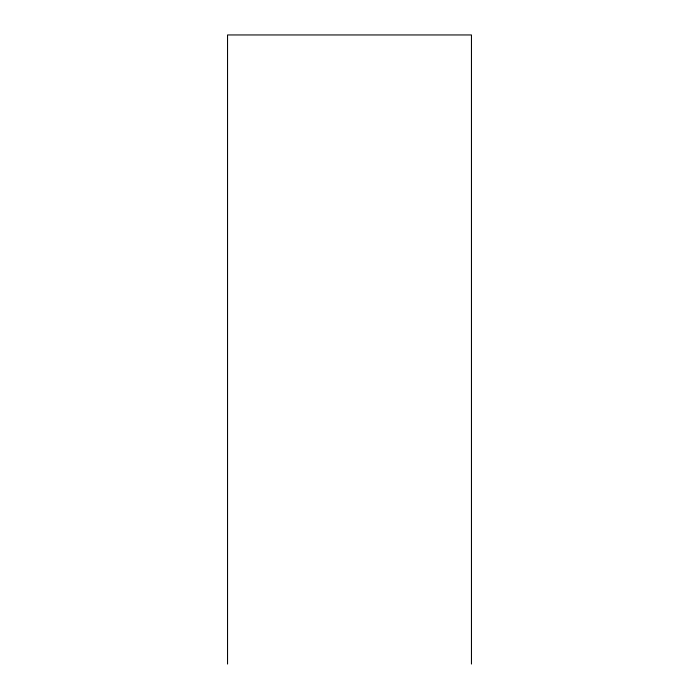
<?xml version="1.0" encoding="UTF-8"?>
<svg xmlns="http://www.w3.org/2000/svg" width="699" height="699" viewBox="0 0 699 699"><rect width="100%" height="100%" fill="white"/><g stroke="black" fill="none" stroke-linecap="round" stroke-linejoin="round"><path stroke-width="1.05" d="M471.458 664.05L471.458 34.95L227.542 34.95L227.542 664.05"/></g></svg>
